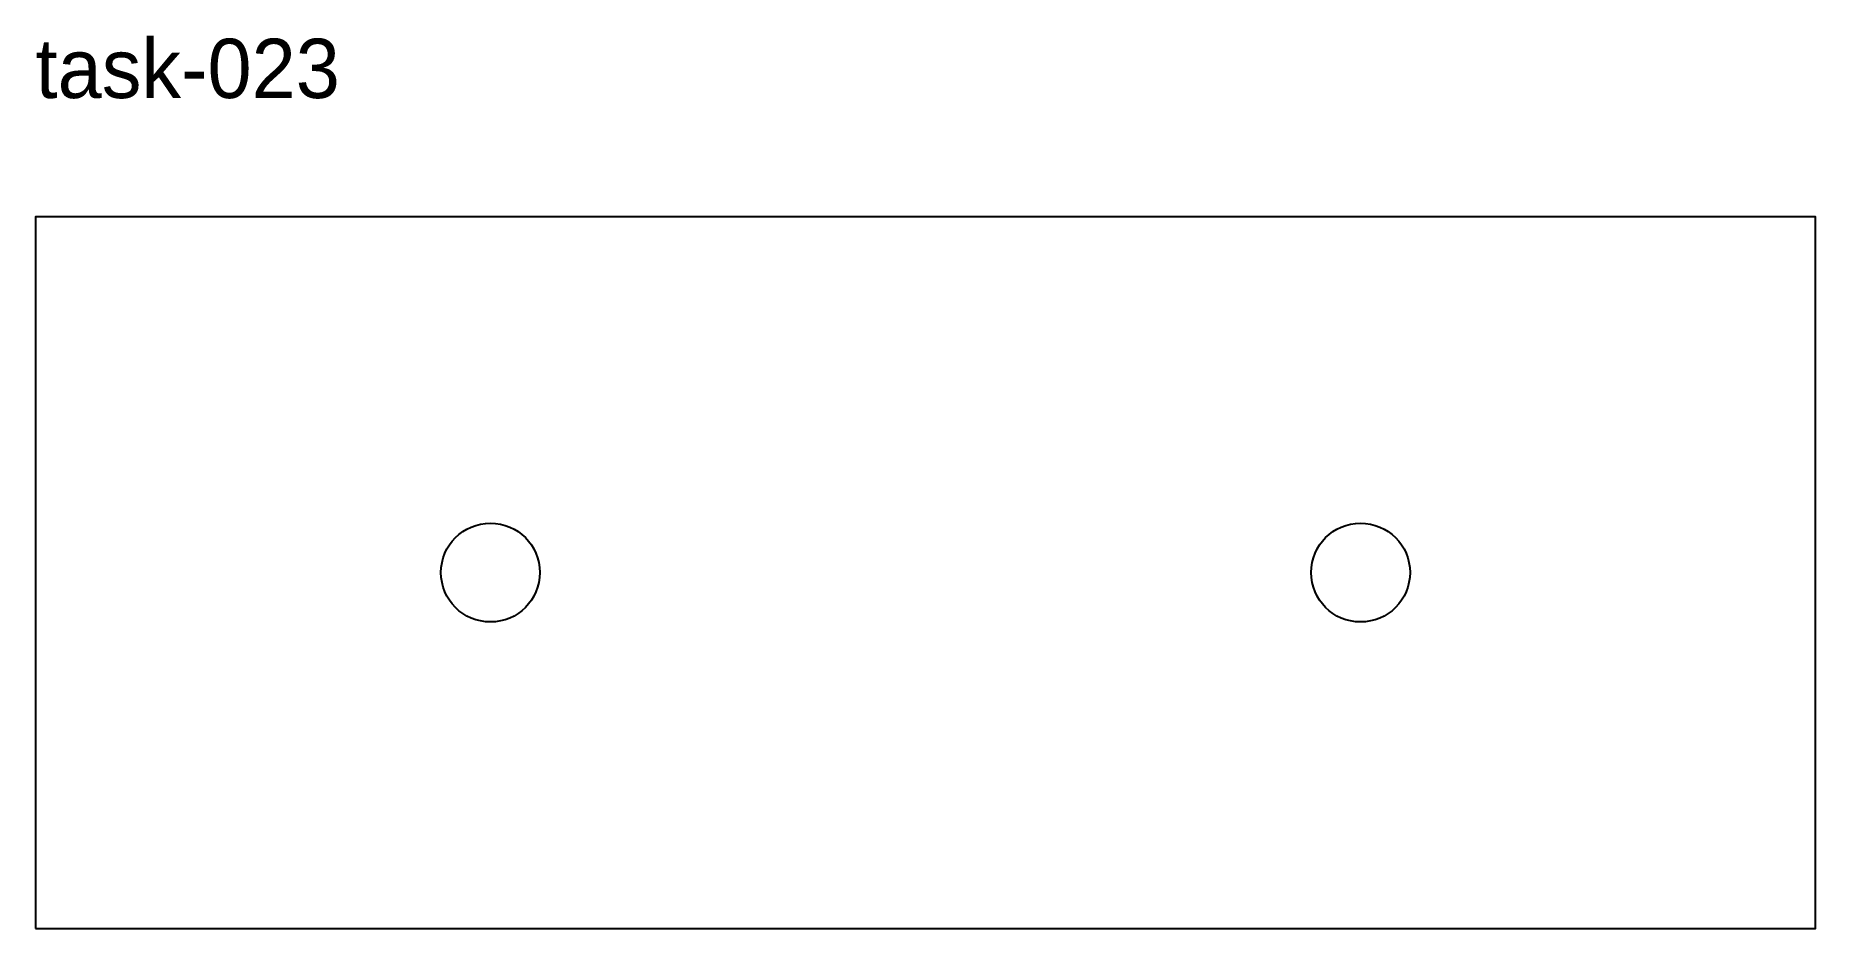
# Model space of a CAD drawing. Header units: metres. Extents: x -45 to 45, y -18 to 27.2.
import ezdxf

# ---------------------------------------------------------------- set-up
doc = ezdxf.new("R2010")
doc.units = ezdxf.units.M
for name, color, linetype in [('HOLE', 7, 'Continuous'), ('OUTLINE', 7, 'Continuous'), ('TEXT', 7, 'Continuous')]:
    doc.layers.add(name, color=color, linetype=linetype)

msp = doc.modelspace()

# ---------------------------------------------------------------- linework, layer by layer
at = {"layer": 'HOLE'}
for centre in [(-22, 0), (22, 0)]:
    msp.add_circle(centre, 2.5, dxfattribs=at)
at = {"layer": 'OUTLINE'}
msp.add_lwpolyline([(-45, -18), (45, -18), (45, 18), (-45, 18), (-45, -18)], dxfattribs=at)

# ---------------------------------------------------------------- texts
at = {"layer": 'TEXT'}
msp.add_text('task-023', height=3, dxfattribs=at).set_placement((-45, 24))

doc.saveas('drawing.dxf')
